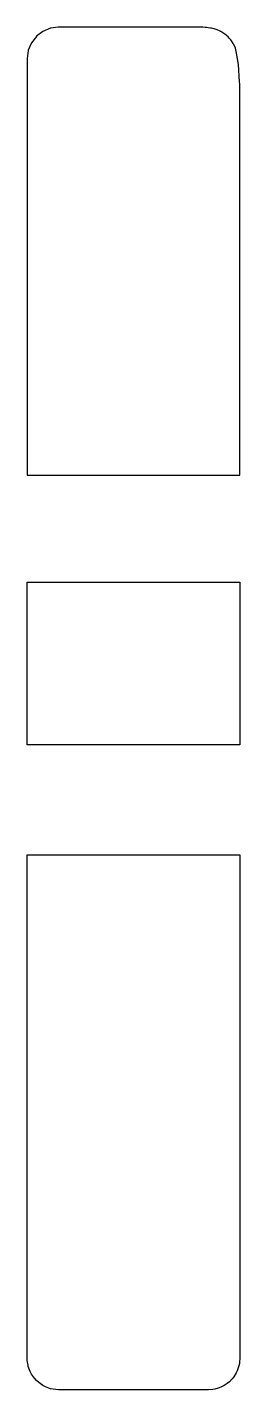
# Model space of a CAD drawing. Header units: metres. Extents: x 2.4 to 16, y -16 to 71.
import ezdxf

# ---------------------------------------------------------------- set-up
doc = ezdxf.new("R2010")
doc.units = ezdxf.units.M

msp = doc.modelspace()

# ---------------------------------------------------------------- linework, layer by layer
for p, q in [((3.4, 70.732), (2.994, 70.421)), ((3.41, 70.736), (3.4, 70.732)), ((3.882, 70.932), (3.41, 70.736)), ((4.389, 70.999), (3.882, 70.932)), ((4.4, 71), (4.389, 70.999)), ((12.911, 71), (4.4, 71)), ((13.01, 71), (12.911, 71)), ((13.143, 71), (13.01, 71)), ((13.296, 71), (13.143, 71)), ((13.427, 71), (13.296, 71)), ((13.507, 71), (13.427, 71)), ((13.566, 70.998), (13.507, 71)), ((13.644, 70.995), (13.566, 70.998)), ((13.786, 70.99), (13.644, 70.995)), ((13.867, 70.986), (13.786, 70.99)), ((13.974, 70.971), (13.867, 70.986)), ((14.129, 70.948), (13.974, 70.971)), ((14.166, 70.942), (14.129, 70.948)), ((14.195, 70.937), (14.166, 70.942)), ((14.353, 70.894), (14.195, 70.937)), ((14.497, 70.851), (14.353, 70.894)), ((14.56, 70.826), (14.497, 70.851)), ((14.736, 70.75), (14.56, 70.826)), ((14.773, 70.733), (14.736, 70.75)), ((14.786, 70.726), (14.773, 70.733)), ((14.971, 70.611), (14.786, 70.726)), ((15.043, 70.561), (14.971, 70.611)), ((15.155, 70.47), (15.043, 70.561)), ((2.668, 70), (2.472, 69.528)), ((2.675, 70.009), (2.668, 70)), ((2.986, 70.414), (2.675, 70.009)), ((2.994, 70.421), (2.986, 70.414)), ((15.248, 70.386), (15.155, 70.47)), ((15.322, 70.309), (15.248, 70.386)), ((15.428, 70.187), (15.322, 70.309)), ((15.474, 70.126), (15.428, 70.187)), ((15.579, 69.967), (15.474, 70.126)), ((15.605, 69.922), (15.579, 69.967)), ((15.697, 69.733), (15.605, 69.922)), ((15.726, 69.658), (15.697, 69.733)), ((15.798, 69.343), (15.726, 69.658)), ((2.401, 69.011), (2.4, 69)), ((2.4, 69), (2.4, 68.898)), ((2.4, 68.898), (2.4, 68.889)), ((2.4, 68.889), (2.4, 68.879)), ((2.4, 68.879), (2.4, 68.869)), ((2.4, 68.869), (2.4, 68.288)), ((2.468, 69.518), (2.401, 69.011)), ((2.472, 69.528), (2.468, 69.518)), ((15.923, 68.632), (15.798, 69.343)), ((2.4, 68.288), (2.4, 51.803)), ((15.985, 67.506), (15.923, 68.632)), ((15.995, 67.386), (15.985, 67.506)), ((16, 67.285), (15.995, 67.386)), ((16, 66.721), (16, 67.285)), ((16, 64.51), (16, 66.721)), ((16, 49.738), (16, 64.51)), ((2.4, 51.803), (2.4, 49.738)), ((2.4, 49.738), (2.4, 47.295)), ((16, 47.295), (16, 49.738)), ((16, 49.738), (16, 49.738)), ((2.4, 47.295), (2.4, 44.233)), ((16, 44.233), (16, 47.295)), ((2.4, 44.233), (2.4, 43.219)), ((16, 42.408), (16, 44.233)), ((2.4, 43.219), (2.4, 42.408)), ((2.4, 42.408), (13.135, 42.408)), ((13.135, 42.408), (16, 42.408)), ((2.4, 34.577), (2.4, 35.572)), ((2.4, 35.572), (5.265, 35.572)), ((5.265, 35.572), (16, 35.572)), ((16, 35.572), (16, 33.748)), ((16, 35.572), (16, 35.572)), ((2.4, 33.748), (2.4, 34.577)), ((2.4, 30.321), (2.4, 33.748)), ((16, 33.748), (16, 30.1)), ((2.4, 26.82), (2.4, 30.321)), ((16, 30.1), (16, 26.82)), ((2.4, 26.075), (2.4, 26.82)), ((16, 26.82), (16, 25.18)), ((2.4, 25.18), (2.4, 26.075)), ((4.975, 25.18), (2.4, 25.18)), ((16, 25.18), (4.975, 25.18)), ((2.4, 17.431), (2.4, 18.16)), ((2.4, 18.16), (13.425, 18.16)), ((2.4, 16.52), (2.4, 17.431)), ((13.425, 18.16), (16, 18.16)), ((16, 18.16), (16, 16.52)), ((2.4, 13.347), (2.4, 16.52)), ((16, 16.52), (16, 13.347)), ((16, 16.52), (16, 16.52)), ((2.4, 10.94), (2.4, 13.347)), ((16, 13.347), (16, 9.132)), ((2.4, 8.848), (2.4, 10.94)), ((2.4, 6.222), (2.4, 8.848)), ((16, 9.132), (16, 7.24)), ((16, 7.24), (16, -7.295)), ((2.4, 6.088), (2.4, 6.222)), ((2.4, 2.077), (2.4, 6.088)), ((2.4, 1.836), (2.4, 2.077)), ((2.4, 1.613), (2.4, 1.836)), ((2.4, 1.429), (2.4, 1.613)), ((2.4, -7.943), (2.4, 1.429)), ((16, -7.295), (16, -11.141)), ((2.4, -8.293), (2.4, -7.943)), ((2.4, -8.535), (2.4, -8.293)), ((2.4, -13.98), (2.4, -8.535)), ((16, -11.141), (16, -11.361)), ((16, -11.361), (16, -11.602)), ((16, -11.602), (16, -11.843)), ((16, -11.843), (16, -11.976)), ((16, -11.976), (16, -12.102)), ((16, -12.102), (16, -12.331)), ((16, -12.331), (16, -12.452)), ((16, -12.452), (16, -12.656)), ((16, -12.656), (16, -12.824)), ((16, -12.824), (16, -14)), ((2.4, -14), (2.4, -13.98)), ((2.408, -14.13), (2.4, -14)), ((2.456, -14.425), (2.408, -14.13)), ((2.468, -14.518), (2.456, -14.425)), ((2.597, -14.828), (2.468, -14.518)), ((15.831, -14.783), (15.771, -14.927)), ((15.94, -14.482), (15.831, -14.783)), ((15.971, -14.314), (15.94, -14.482)), ((15.979, -14.271), (15.971, -14.314)), ((15.987, -14.208), (15.979, -14.271)), ((16, -14), (15.987, -14.208)), ((2.668, -15), (2.597, -14.828)), ((2.872, -15.266), (2.668, -15)), ((2.986, -15.414), (2.872, -15.266)), ((3.134, -15.528), (2.986, -15.414)), ((3.401, -15.733), (3.134, -15.528)), ((15.198, -15.592), (14.998, -15.733)), ((15.339, -15.484), (15.198, -15.592)), ((15.515, -15.301), (15.339, -15.484)), ((15.617, -15.169), (15.515, -15.301)), ((15.771, -14.927), (15.617, -15.169)), ((3.573, -15.804), (3.401, -15.733)), ((3.882, -15.932), (3.573, -15.804)), ((4.069, -15.956), (3.882, -15.932)), ((4.241, -15.984), (4.069, -15.956)), ((4.4, -16), (4.241, -15.984)), ((11.969, -16), (4.4, -16)), ((14, -16), (11.969, -16)), ((14.266, -15.978), (14, -16)), ((14.407, -15.956), (14.266, -15.978)), ((14.611, -15.903), (14.407, -15.956)), ((14.796, -15.826), (14.611, -15.903)), ((14.998, -15.733), (14.796, -15.826))]:
    msp.add_line(p, q)

doc.saveas('drawing.dxf')
